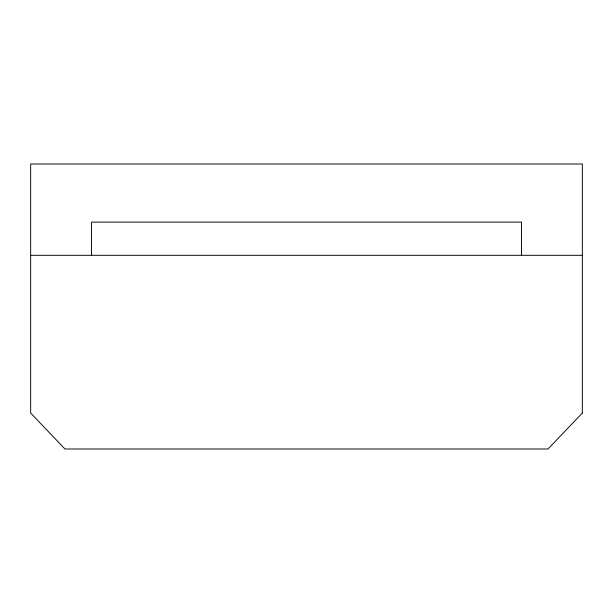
<?xml version="1.0" encoding="UTF-8"?>
<svg xmlns="http://www.w3.org/2000/svg" width="613" height="613" viewBox="0 0 613 613"><rect width="100%" height="100%" fill="white"/><g stroke="black" fill="none" stroke-linecap="round" stroke-linejoin="round"><path stroke-width="0.92" d="M30.65 255.314L582.35 255.314M521.479 255.314L521.479 222.113L91.521 222.113L91.521 255.314M582.35 413.024L548.045 448.992L64.955 448.992L30.65 413.024L30.65 164.008L582.35 164.008L582.35 413.024"/></g></svg>
